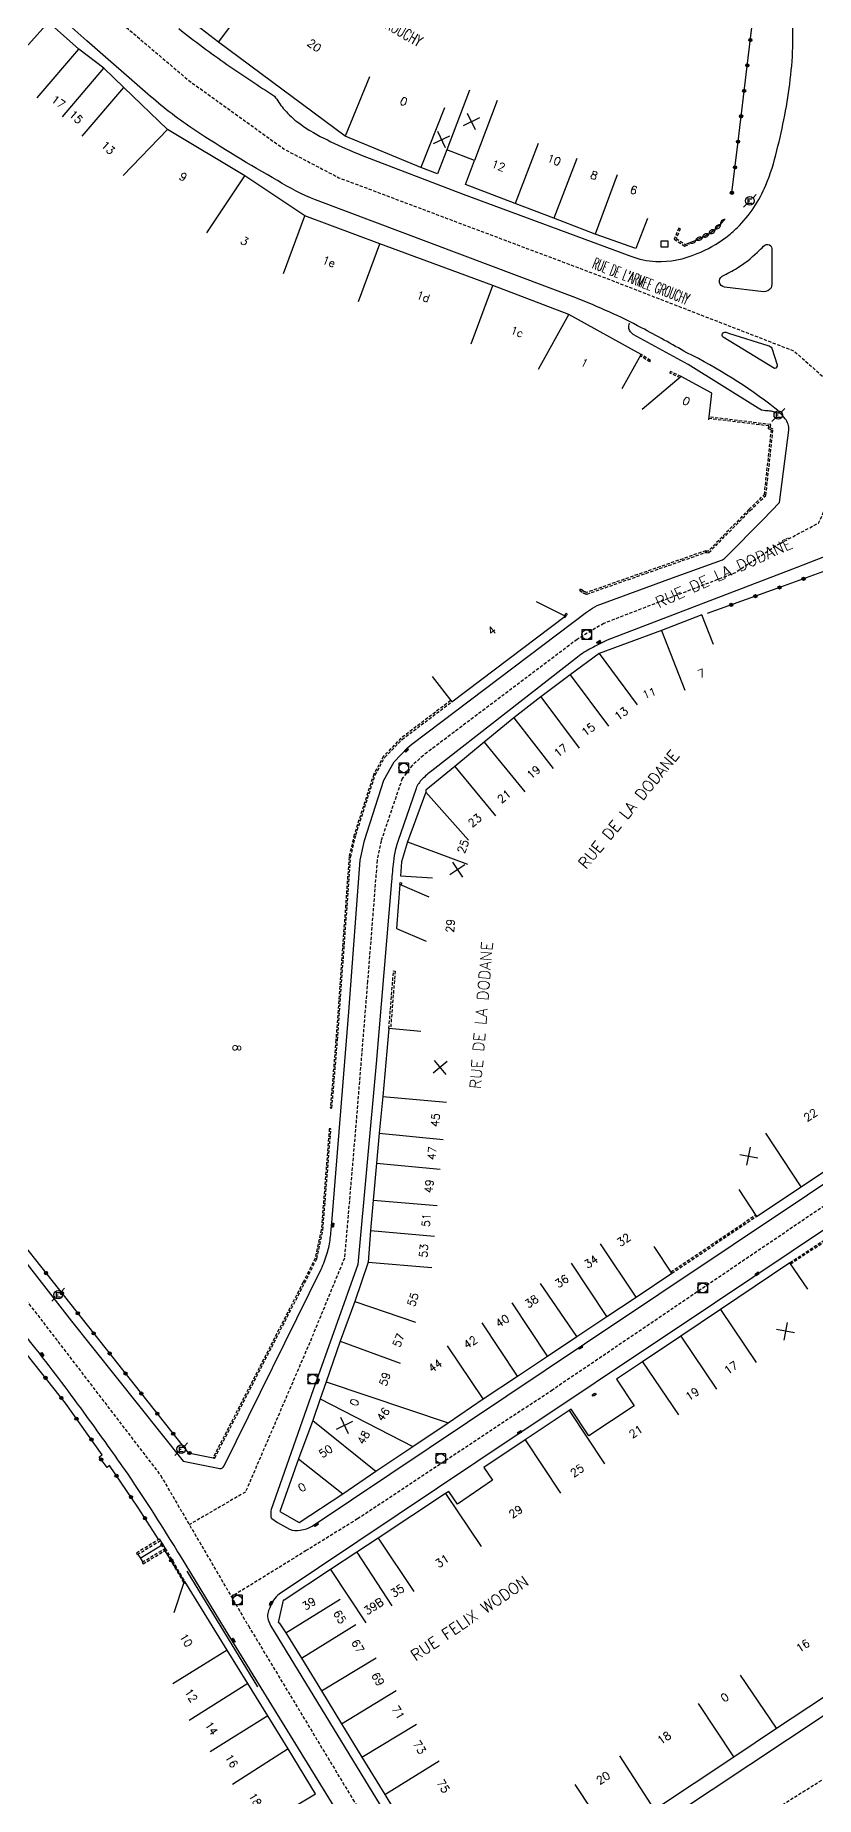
# Model space of a CAD drawing. Header units: millimetres. Extents: x 183999 to 185000, y 128000 to 129001.
# Drawn here: x 184419.5 to 184541.3, y 128582.9 to 128858.1 of the extents above; entities that cross this region are included whole.
import ezdxf
from ezdxf.enums import TextEntityAlignment as Align

# ---------------------------------------------------------------- set-up
doc = ezdxf.new("R2010")
doc.units = ezdxf.units.MM
doc.linetypes.add('DASHED', pattern=[0.75, 0.5, -0.25])
doc.layers.get('0').update_dxf_attribs({"linetype": 'CONTINUOUS'})
for name, color, linetype in [('W0001', 6, 'DASHED'), ('W0008', 7, 'CONTINUOUS'), ('W0100', 7, 'CONTINUOUS'), ('W0112', 1, 'DASHED'), ('W0310', 3, 'CONTINUOUS'), ('W0322', 7, 'CONTINUOUS'), ('W0400', 7, 'CONTINUOUS'), ('W0420', 7, 'CONTINUOUS'), ('W0471', 7, 'CONTINUOUS'), ('W0989', 7, 'CONTINUOUS'), ('W0991', 7, 'CONTINUOUS'), ('W1102', 7, 'CONTINUOUS')]:
    doc.layers.add(name, color=color, linetype=linetype)
doc.styles.get("Standard").update_dxf_attribs({"font": 'romans.shx', "width": 0.85})

# ---------------------------------------------------------------- blocks, each defined once
blk = doc.blocks.new('t991o')
at = {"color": 0, "linetype": 'Continuous'}
for p, q in [((-1, 1), (1, -1)), ((-1, -1), (1, 1))]:
    blk.add_line(p, q, dxfattribs=at)
blk = doc.blocks.new('t322o')
at = {"color": 0, "linetype": 'Continuous'}
for radius in [0.25, 0.15]:
    blk.add_circle((0, 0), radius, dxfattribs=at)
blk = doc.blocks.new('t310o')
at = {"color": 0, "linetype": 'Continuous'}
for centre, start, end in [((-0.5, 0.38), 216.8699, 323.1304), ((0.5, -0.37), 36.8699, 143.1303)]:
    blk.add_arc(centre, 0.625, start, end, dxfattribs=at)
blk = doc.blocks.new('T471')
for p, q in [((-0.333334, 0.333334), (-0.333334, -0.333334)), ((-0.333334, 0.333334), (0.333334, 0.333334)), ((-0.333334, 0), (0, 0)), ((0.500001, 0.500001), (1.000002, 1.000002)), ((-0.500001, -0.500001), (-1.000002, -1.000002)), ((-0.333334, -0.333334), (0.333334, -0.333334))]:
    blk.add_line(p, q)
blk.add_ellipse((0, 0), major_axis=(0.471405, 0.471405), ratio=1, start_param=5.4977871438, end_param=11.780972451)
blk = doc.blocks.new('T400')
for p, q in [((-0.15, 0.3), (0.15, 0.3)), ((-0.15, -0.25), (-0.15, 0.3)), ((-0.15, 0.15), (0.15, 0.15)), ((-0.15, 0), (0.15, 0)), ((0.15, 0.3), (0.15, -0.25)), ((-0.15, -0.15), (0.15, -0.15)), ((-0.15, -0.25), (-0.15, -0.3)), ((-0.15, -0.3), (0.15, -0.3)), ((0.15, -0.3), (0.15, -0.25))]:
    blk.add_line(p, q)
blk = doc.blocks.new('T420')
for p, q in [((0.75, 0.75), (-0.75, 0.75)), ((-0.75, 0.75), (-0.75, -0.75)), ((0.75, 0.75), (0.75, -0.75)), ((0.75, -0.75), (-0.75, -0.75))]:
    blk.add_line(p, q)
blk.add_ellipse((0, 0), major_axis=(-0.53, 0.53), ratio=1, start_param=3.926991, end_param=10.210176)
blk = doc.blocks.new('t112o')
at = {"color": 0, "linetype": 'Continuous'}
for p, q in [((-0.5, 0.5), (0.5, 0.5)), ((-0.5, -0.5), (-0.5, 0.5)), ((0.5, 0.5), (0.5, -0.5)), ((0.5, -0.5), (-0.5, -0.5))]:
    blk.add_line(p, q, dxfattribs=at)

msp = doc.modelspace()

# ---------------------------------------------------------------- linework, layer by layer
at = {"layer": 'W0001', "flags": 128}
for points in [[(184044.64, 128995.81), (184044.64, 128995.81), (184188.93, 128959.36), (184211.74, 128953.39), (184243.44, 128946.36), (184294.31, 128935.33), (184348.82, 128922.46), (184371.47, 128914.27), (184389.02, 128907.05), (184397.98, 128898), (184425.42, 128866.37), (184443.46, 128851.01), (184458.37, 128840.27), (184466.89, 128835.81), (184508.17, 128820.28), (184515.26, 128817.53), (184537.93, 128808.74), (184543.6, 128803.72), (184551.86, 128868.92)], [(184535.76, 128778.66), (184541.79, 128781.86), (184549.27, 128798.71), (184543.6, 128803.72)]]:
    msp.add_lwpolyline(points, dxfattribs=at)
at = {"layer": 'W0001'}
for points in [[(184235.94, 128859.93), (184245, 128854.8), (184258.01, 128845.92), (184268.85, 128838.56), (184276.21, 128831.84), (184284.45, 128824.04), (184291.39, 128817.76), (184297.67, 128811.04), (184305.69, 128801.51), (184319.13, 128784.62), (184347.96, 128748.44), (184356.64, 128738.34), (184375.15, 128714.84), (184400.56, 128682.94), (184420.78, 128656.94), (184439.09, 128633.04), (184452.79, 128609.54), (184469.1, 128582.44), (184483.21, 128559.94), (184486.48, 128554.71)], [(184535.76, 128778.66), (184528.8, 128774.09), (184508.25, 128766.18), (184504.09, 128763.67), (184480.09, 128745.56), (184478.36, 128743.99), (184476.79, 128741.95), (184473.5, 128732.23), (184472.87, 128729.17), (184471.38, 128710.28), (184469.5, 128687.15), (184467.77, 128667), (184462.36, 128653.83), (184452.32, 128630.47), (184443.56, 128625.36)], [(184618.14, 128730.29), (184614.62, 128724.09), (184612.11, 128721.5), (184584.42, 128703.03), (184545.18, 128676.88), (184500.23, 128646.4), (184469.8, 128626.26), (184461.82, 128621.32), (184450.13, 128614.1)], [(184443.28, 128519.17), (184473.26, 128538.55), (184478.22, 128538.42), (184513.5, 128560.55), (184513.23, 128567.29), (184544.87, 128587.09), (184549.55, 128587.02), (184563.85, 128596.37), (184594.88, 128617.13), (184625.35, 128637.27), (184641.86, 128648.27), (184653.62, 128655.9), (184659.95, 128657.49), (184679.14, 128668.83), (184689.73, 128674.26), (184699.84, 128678.8), (184710.92, 128682.85), (184720.34, 128686.08), (184729.56, 128688.9), (184744.42, 128692), (184754.73, 128693.44), (184764.85, 128692.48), (184774.92, 128693.52)]]:
    msp.add_lwpolyline(points, dxfattribs=at)
at = {"layer": 'W0008', "flags": 128}
for points in [[(184441.9, 128859.13, 0.0166), (184449.44, 128853.51, 0.0075), (184456.88, 128848.55, 0.0263), (184458.22, 128846.64, 0.0554), (184460.34, 128844.58, 0.0496), (184464.56, 128841.98, 0.0158), (184469.05, 128839.9, 0.0102), (184470.53, 128839.29), (184486.31, 128833.24), (184512.46, 128823.55, 0.0753), (184516.37, 128822.7, 0.1089), (184522.82, 128823.95, 0.0664), (184527.3, 128826.46, 0.032), (184529.07, 128828, 0.0518), (184531.68, 128831.16, 0.0464), (184533.55, 128834.64, 0.038), (184535.27, 128840.05, 0.0333), (184537.36, 128851.14, 0.0601), (184537.48, 128862.73, 0.0438)], [(184533.12, 128782.42), (184535.7, 128785.08), (184537.15, 128796.34, 0.1815), (184536.55, 128798.16, 0.0662), (184534.96, 128799.81, 0.0491), (184521.21, 128808.47, 0.0057), (184514.14, 128812.36, 0.0307), (184503.87, 128817.02), (184463.26, 128832.33, -0.0413), (184457.34, 128835.35, -0.0174), (184444.41, 128843.24, -0.031), (184437.49, 128848.51), (184427.56, 128857.2), (184422.86, 128861.35, -0.0198)], [(184535.34, 128799.07), (184534.36, 128799.32, 0.0425), (184533.49, 128799.37, -0.1186), (184532.35, 128799.79), (184521.43, 128806.62), (184512.86, 128811.33, -0.2168), (184512.15, 128812.26, -0.1112), (184512.27, 128813.1)], [(184395.97, 128694.64), (184425.19, 128657.15), (184442.6, 128635.28), (184448.3, 128634.14, 0.1985), (184448.72, 128634.24, 0.0861), (184448.98, 128634.54), (184464.16, 128665.31, 0.0298), (184465.1, 128667.79, 0.0384), (184465.56, 128670.11, 0.0119), (184465.8, 128672.53), (184468.48, 128705.49), (184470.25, 128729.18), (184470.89, 128732.25), (184473.9, 128741.68), (184475.53, 128744.57), (184477.67, 128746.78), (184478.3, 128747.32), (184505.54, 128767.91), (184506.48, 128768.53), (184507.21, 128768.95), (184518.99, 128773.29), (184526.8, 128776.12, 0.1096), (184527.26, 128776.49), (184533.17, 128782.48)], [(184552.89, 128775.14), (184550.86, 128778.16, 0.2011), (184549.64, 128778.82, 0.1373), (184547.88, 128778.63), (184538.39, 128774.9)], [(184538.39, 128774.9), (184508.78, 128763.53, 0.0162), (184506.32, 128762.32, 0.041), (184504.16, 128760.92), (184493.02, 128752.19), (184481.39, 128743.15, 0.0324), (184479.91, 128741.83, 0.1064), (184478.96, 128740.4), (184476.51, 128733.31, 0.0245), (184475.74, 128730.89, 0.0293), (184475.42, 128728.93, 0.0081), (184475.13, 128725.86), (184472.71, 128697.43), (184469.86, 128666.03), (184462.91, 128646.43), (184456.33, 128627.72, 0.0288), (184456.27, 128626.93, 0.234), (184456.46, 128626.32), (184457.32, 128625.71), (184459.19, 128624.67, 0.163), (184460.88, 128624.51, 0.112), (184462.76, 128625.15), (184505.22, 128653.6), (184586.33, 128707.85)], [(184476.26, 128549.56, 0.0747), (184479.28, 128552.25, 0.1632), (184480.63, 128556.2, 0.1337), (184479.78, 128559.13), (184449.21, 128608.94), (184442.16, 128620.49, 0.0128), (184433.99, 128633.24, 0.0076), (184427.57, 128642.27, 0.0107), (184419.65, 128652.79), (184391.99, 128687.54, 0.1915), (184390.47, 128688.45, 0.1052), (184389.43, 128688.3, 0.1494), (184388.02, 128687.44, 0.1517), (184387.62, 128685.43), (184388, 128684.72), (184392.72, 128676.91)], [(184549.48, 128676.01), (184525.56, 128660), (184488.43, 128635.18), (184457.6, 128614.53, 0.1469), (184456.12, 128612.4, 0.196), (184455.85, 128610.51), (184456.21, 128609.63), (184472.76, 128582.5), (184485.69, 128561.46, 0.124), (184488.86, 128559.35, 0.2062), (184491.62, 128559.68), (184504.09, 128567.94), (184504.96, 128568.72), (184507.49, 128571.97), (184508.23, 128572.75), (184525.03, 128583.91), (184554.88, 128603.72)]]:
    msp.add_lwpolyline(points, format="xyb", dxfattribs=at)
for points in [[(184527.1, 128818.71, -0.6897), (184526.74, 128820.43, 0.0234), (184529.1, 128821.7, 0.0509), (184532.2, 128824.14, 0.006), (184533.2, 128825.12, -0.8371), (184534.46, 128824.47), (184534.49, 128819.63, -0.122), (184534.36, 128818.6, -0.2833), (184533.16, 128817.98)], [(184533.84, 128809.61, -0.233), (184534.51, 128809.15), (184535.31, 128806.58, -0.4544), (184534.89, 128805.99), (184526.87, 128810.87, -0.8035), (184527.3, 128811.65), (184527.88, 128811.49)]]:
    msp.add_lwpolyline(points, format="xyb", close=True, dxfattribs=at)
at = {"layer": 'W0100'}
for p, q in [((184435.52, 128620.76), (184436.3, 128619.51)), ((184439.84, 128621.67), (184439.07, 128622.92))]:
    msp.add_line(p, q, dxfattribs=at)
at = {"layer": 'W0100', "flags": 128}
for points in [[(184511.13, 128802.86), (184514.08, 128808.18), (184502.78, 128814.42), (184490.91, 128818.95), (184473.29, 128825.46), (184461.58, 128829.85), (184452.24, 128836.09), (184440.17, 128843.35), (184433.34, 128849.9), (184430.24, 128852.9), (184426.32, 128855.91), (184421.58, 128860.12), (184418.86, 128862.46), (184413.82, 128867.85), (184410.01, 128872.1), (184400.47, 128883.47), (184394.42, 128890.58), (184387.55, 128898.76), (184382.87, 128904.24), (184379.07, 128900.99)], [(184515.06, 128829.41), (184513.26, 128824.75), (184506.91, 128827.01), (184500.47, 128829.48), (184494.44, 128831.79), (184486.65, 128834.76), (184488.07, 128838.5), (184483.74, 128840.14), (184482.31, 128836.41), (184479.7, 128837.42), (184467.87, 128842.3), (184448.14, 128856.98), (184443.37, 128860.62)], [(184524.64, 128798), (184525.13, 128802.13), (184520.32, 128804.76), (184514.25, 128799.6)], [(184525.38, 128762.86), (184523.56, 128767.52), (184517.27, 128765.06), (184507.51, 128761.46), (184503.03, 128758.12), (184498.44, 128754.68), (184494.21, 128751.4), (184489.58, 128747.6), (184484.99, 128743.81), (184480.49, 128740.12), (184480.48, 128739.8), (184477.61, 128732.06), (184476.67, 128728.9), (184476.52, 128726.73), (184481.51, 128726.4)], [(184479.7, 128702.43), (184474.72, 128702.88), (184473.76, 128692.26), (184473.21, 128686.54), (184472.77, 128681.84), (184472.28, 128676.07), (184471.86, 128671.32), (184471.47, 128666.36), (184469.37, 128660.21), (184467.1, 128654.03), (184464.94, 128647.67), (184464, 128645.03), (184462.82, 128641.62), (184460.59, 128635.63), (184457.7, 128627.43), (184460.71, 128625.72), (184467.5, 128630.2), (184472.65, 128633.75), (184478.44, 128637.59), (184483.94, 128641.3), (184489.44, 128645.02), (184494.78, 128648.55), (184499.48, 128651.68), (184504.03, 128654.77), (184508.72, 128657.87), (184513.29, 128660.93), (184518.87, 128664.65), (184516.1, 128668.81)], [(184529.33, 128677.71), (184532.09, 128673.54), (184539.08, 128678.17), (184551.43, 128686.42)], [(184540.09, 128662.14), (184537.31, 128666.3), (184526.45, 128659.01), (184520.27, 128654.84), (184514.31, 128650.79), (184510.26, 128648.12), (184513.02, 128643.94), (184505.94, 128639.27), (184503.18, 128643.44), (184502.84, 128643.2), (184495.96, 128638.64), (184489.53, 128634.29), (184490.87, 128632.3), (184485.41, 128628.58), (184484.07, 128630.57), (184483.54, 128630.25), (184473.05, 128623.25), (184469.72, 128621.07), (184465.61, 128618.38), (184458.37, 128613.58), (184458.21, 128613.6), (184457.43, 128610.1), (184457.59, 128610.04), (184458.6, 128608.48), (184461.05, 128604.52), (184464.17, 128599.39), (184467.33, 128594.23), (184470.47, 128589.03), (184474.06, 128583.22), (184477.81, 128577.03)], [(184454.41, 128577.98), (184463.24, 128583.34), (184458.97, 128590.37), (184455.81, 128595.49), (184452.67, 128600.57), (184449.49, 128605.74), (184443.11, 128616.05), (184442.7, 128616.35), (184441.13, 128611.6)], [(184516.18, 128580.87), (184528.56, 128589.09), (184535.19, 128593.56), (184552.81, 128605.19)]]:
    msp.add_lwpolyline(points, dxfattribs=at)
at = {"layer": 'W0100'}
for points in [[(184481.49, 128757.9), (184484.51, 128753.92), (184502.21, 128767.33), (184497.74, 128769.56)], [(184480.98, 128723.4), (184476.4, 128725.38), (184475.92, 128718.51), (184480.51, 128716.53)], [(184435.91, 128620.13), (184439.46, 128622.3), (184439.07, 128622.39), (184439.36, 128621.91), (184439.46, 128622.3)]]:
    msp.add_lwpolyline(points, dxfattribs=at)
at = {"layer": 'W0112'}
for p, q in [((184519.96, 128827.94), (184519.23, 128826.21)), ((184520.19, 128827.84), (184519.54, 128826.31)), ((184520.19, 128827.84), (184519.96, 128827.94)), ((184519.23, 128826.21), (184520.91, 128825.1)), ((184519.54, 128826.31), (184520.94, 128825.38)), ((184520.91, 128825.1), (184521.6, 128825.39)), ((184520.94, 128825.38), (184521.51, 128825.62)), ((184521.6, 128825.39), (184521.51, 128825.62)), ((184515.44, 128807.03), (184513.95, 128807.97)), ((184515.57, 128807.25), (184514.08, 128808.18)), ((184515.44, 128807.03), (184515.57, 128807.25)), ((184518.68, 128805.51), (184518.57, 128805.28)), ((184520.2, 128804.54), (184518.57, 128805.28)), ((184520.32, 128804.76), (184518.68, 128805.51)), ((184534.03, 128797.02), (184524.66, 128798.18)), ((184534.32, 128797.23), (184524.69, 128798.43)), ((184533.96, 128796.56), (184534.03, 128797.02)), ((184534.24, 128796.72), (184534.32, 128797.23)), ((184534.68, 128796.52), (184534.24, 128796.72)), ((184533.32, 128786.3), (184534.42, 128796.37)), ((184533.56, 128786.18), (184534.68, 128796.52)), ((184534.42, 128796.37), (184533.96, 128796.56)), ((184530.92, 128783.98), (184533.32, 128786.3)), ((184531.09, 128783.8), (184533.56, 128786.18)), ((184518.73, 128664.86), (184531.95, 128673.75)), ((184518.87, 128664.65), (184532.09, 128673.54))]:
    msp.add_line(p, q, dxfattribs=at)
for points in [[(184530.92, 128783.98), (184524.56, 128777.47), (184524.26, 128777.45), (184524.28, 128777.2), (184524.67, 128777.23), (184531.09, 128783.8)], [(184502.04, 128767.2), (184502.18, 128767.09)], [(184502.18, 128767.09), (184502.6, 128767.59), (184502.4, 128767.75), (184502.1, 128767.39)], [(184484.36, 128754.12), (184476.6, 128748.24), (184473.87, 128745.41), (184472.34, 128742.6), (184469.31, 128733.2), (184468.49, 128729.68), (184466.44, 128701.09), (184465.57, 128690.47), (184465.82, 128690.45), (184466.69, 128701.07), (184468.74, 128729.64), (184469.55, 128733.13), (184472.57, 128742.5), (184474.08, 128745.26), (184476.77, 128748.05), (184484.51, 128753.92)], [(184476.41, 128725.38), (184476.45, 128725.7), (184476.7, 128725.66), (184476.65, 128725.28)], [(184474.72, 128702.88), (184475.43, 128711.88), (184475.68, 128711.86), (184474.97, 128702.86)], [(184537.31, 128666.29), (184545.2, 128671.51), (184545.34, 128671.3), (184537.45, 128666.08)], [(184443.12, 128616.05), (184439.84, 128621.67), (184436.21, 128619.45), (184436.34, 128619.24), (184439.76, 128621.32), (184442.68, 128616.3)], [(184443.11, 128616.05), (184443.12, 128616.05)]]:
    msp.add_lwpolyline(points, dxfattribs=at)
for points in [[(184524.16, 128777.53), (184505.58, 128771.01), (184505.57, 128771.01), (184505.56, 128771.01), (184505.52, 128771.02), (184505.45, 128771.05), (184505.37, 128771.09), (184505.29, 128771.11), (184505.22, 128771.13), (184505.18, 128771.14), (184505.15, 128771.15), (184505.13, 128771.16), (184504.62, 128771.56), (184504.47, 128771.36), (184504.99, 128770.96), (184505.04, 128770.93), (184505.1, 128770.9), (184505.16, 128770.89), (184505.22, 128770.87), (184505.28, 128770.85), (184505.36, 128770.82), (184505.43, 128770.79), (184505.5, 128770.77), (184505.57, 128770.75), (184505.64, 128770.76), (184524.24, 128777.29)], [(184465.41, 128687.23), (184464.16, 128671.43), (184463.22, 128666.99), (184461.32, 128663.23), (184447.3, 128635.89), (184447.53, 128635.77), (184461.55, 128663.11), (184463.46, 128666.91), (184464.41, 128671.39), (184465.66, 128687.21)], [(184506.46, 128645.63), (184506.92, 128645.94), (184507.06, 128645.73), (184506.6, 128645.42)], [(184435.44, 128620.7), (184439.07, 128622.92), (184438.94, 128623.13), (184435.31, 128620.92)]]:
    msp.add_lwpolyline(points, close=True, dxfattribs=at)
at = {"layer": 'W0310', "flags": 128}
msp.add_lwpolyline([(184521.56, 128825.63, 0.0736), (184525.45, 128827.61, 0.0405), (184527.16, 128829.3)], format="xyb", dxfattribs=at)
at = {"layer": 'W0322'}
msp.add_line((184528.25, 128833.45), (184529.21, 128841.44), dxfattribs=at)
at = {"layer": 'W0322', "flags": 128}
msp.add_lwpolyline([(184529.21, 128841.44), (184530.64, 128853.25), (184532.92, 128872.28, 0.1912), (184531.6, 128876.32, 0.0201), (184528.52, 128879.92, 0.0015), (184525.88, 128883.22, 0.0514), (184518.72, 128889.43), (184499.27, 128904.23), (184493.62, 128908.54), (184476.17, 128921.9)], format="xyb", dxfattribs=at)
for points in [[(184555.83, 128768.18), (184551.92, 128772.78), (184545.02, 128775.17), (184535.84, 128771.84), (184524.39, 128767.73)], [(184361.16, 128739.99), (184385.23, 128709.79), (184394.68, 128698.16), (184443.4, 128636.6), (184447.53, 128635.77)], [(184438.81, 128623), (184435.55, 128628.09), (184431.09, 128634.62), (184430.72, 128634.29), (184429.51, 128635.98), (184429.97, 128636.3), (184424.23, 128644.34), (184420.5, 128649.09), (184393.1, 128683.55), (184392.08, 128685.32)], [(184442.86, 128616.4), (184439.7, 128621.46)], [(184454.27, 128600.01), (184443.24, 128618.08)]]:
    msp.add_lwpolyline(points, dxfattribs=at)
at = {"layer": 'W1102'}
for p, q in [((184448.14, 128856.98), (184453.76, 128864.53)), ((184414.94, 128852.64), (184421.58, 128860.12)), ((184419.82, 128848.31), (184426.32, 128855.91)), ((184423.74, 128845.3), (184430.24, 128852.9)), ((184426.84, 128842.3), (184433.34, 128849.9)), ((184471.69, 128851.55), (184467.87, 128842.31)), ((184487.28, 128849.49), (184483.74, 128840.14)), ((184483.41, 128846.7), (184479.7, 128837.42)), ((184491.62, 128847.85), (184488.07, 128838.5)), ((184433.25, 128836.13), (184440.17, 128843.35)), ((184498.01, 128841.13), (184494.44, 128831.79)), ((184504.04, 128838.82), (184500.47, 128829.48)), ((184446.31, 128827.21), (184452.24, 128836.09)), ((184510.33, 128836.26), (184506.91, 128827.01)), ((184458.24, 128820.86), (184461.58, 128829.85)), ((184469.95, 128816.47), (184473.29, 128825.46)), ((184487.54, 128809.87), (184490.91, 128818.95)), ((184498.08, 128805.91), (184502.78, 128814.42)), ((184517.27, 128765.06), (184520.91, 128755.75)), ((184507.51, 128761.46), (184513.48, 128753.43)), ((184503.03, 128758.12), (184509, 128750.1)), ((184498.44, 128754.68), (184504.43, 128746.68)), ((184494.21, 128751.4), (184500.35, 128743.5)), ((184489.58, 128747.6), (184495.93, 128739.87)), ((184484.99, 128743.81), (184491.35, 128736.1)), ((184480.48, 128739.8), (184487.12, 128732.33)), ((184477.61, 128732.06), (184486.99, 128728.58)), ((184473.76, 128692.26), (184483.72, 128691.36)), ((184473.21, 128686.54), (184483.16, 128685.57)), ((184539.08, 128678.17), (184533.56, 128686.51)), ((184472.77, 128681.84), (184482.73, 128680.91)), ((184472.28, 128676.07), (184482.24, 128675.22)), ((184471.86, 128671.32), (184481.82, 128670.44)), ((184513.29, 128660.93), (184507.72, 128669.24)), ((184471.47, 128666.36), (184481.43, 128665.57)), ((184508.72, 128657.87), (184503.21, 128666.21)), ((184504.03, 128654.77), (184498.4, 128663.04)), ((184469.37, 128660.21), (184478.84, 128656.99)), ((184499.48, 128651.68), (184493.95, 128660.01)), ((184494.78, 128648.55), (184489.26, 128656.89)), ((184526.45, 128659.01), (184532.02, 128650.7)), ((184467.1, 128654.03), (184476.49, 128650.58)), ((184520.27, 128654.84), (184525.86, 128646.55)), ((184489.44, 128645.02), (184483.85, 128653.3)), ((184514.31, 128650.79), (184519.94, 128642.52)), ((184464.94, 128647.67), (184483.94, 128641.3)), ((184464, 128645.03), (184478.44, 128637.59)), ((184502.84, 128643.2), (184508.36, 128634.86)), ((184462.82, 128641.62), (184472.65, 128633.75)), ((184495.96, 128638.64), (184501.48, 128630.3)), ((184460.59, 128635.63), (184467.5, 128630.2)), ((184483.54, 128630.25), (184489.14, 128621.97)), ((184469.72, 128621.07), (184475.19, 128612.7)), ((184473.05, 128623.25), (184478.6, 128614.93)), ((184465.61, 128618.38), (184471.09, 128610.02)), ((184458.6, 128608.48), (184467.11, 128613.73)), ((184461.05, 128604.52), (184469.55, 128609.78)), ((184449.49, 128605.74), (184440.97, 128600.5)), ((184464.17, 128599.39), (184472.71, 128604.59)), ((184535.19, 128593.56), (184529.6, 128601.85)), ((184452.67, 128600.57), (184443.53, 128594.79)), ((184467.33, 128594.23), (184475.86, 128599.44)), ((184528.56, 128589.09), (184523.03, 128597.42)), ((184455.81, 128595.49), (184446.82, 128589.86)), ((184470.47, 128589.03), (184479.03, 128594.2)), ((184458.97, 128590.37), (184450.28, 128584.76)), ((184474.06, 128583.22), (184482.57, 128588.48)), ((184516.18, 128580.87), (184510.76, 128589.28)), ((184509.32, 128576.45), (184503.81, 128584.79))]:
    msp.add_line(p, q, dxfattribs=at)

# ---------------------------------------------------------------- block references
at = {"layer": 'W0112'}
msp.add_blockref('t112o', (184517.73, 128825.43), dxfattribs=at)
at = {"layer": 'W0310'}
for p, rotation in [((184523.68, 128826.53), 27.40338272934748), ((184524.69, 128827.1), 31.839801114807), ((184525.63, 128827.76), 40.94225153047991), ((184526.48, 128828.55), 45.39144554392887), ((184522.64, 128826.04), 22.96696434388812)]:
    msp.add_blockref('t310o', p, dxfattribs=dict(at, rotation=rotation))
at = {"layer": 'W0322'}
for p, rotation in [((184531.13, 128857.32), 83.16979947799696), ((184530.66, 128853.35), 83.16979947799696), ((184530.17, 128849.38), 83.08935217772313), ((184529.69, 128845.41), 83.08935217772313), ((184529.21, 128841.44), 82.99983300514492), ((184528.74, 128837.42), 82.99983300514492), ((184528.25, 128833.45), 82.99983300514492), ((184535.68, 128771.78), 199.7118089547528), ((184539.44, 128773.14), 199.9399594762371), ((184528.15, 128769.08), 199.7118089547528), ((184531.92, 128770.43), 199.7118089547528), ((184421.19, 128664.67), 308.3603008864779), ((184423.67, 128661.53), 308.3603008864779), ((184426.15, 128658.39), 308.3603008864779), ((184428.63, 128655.26), 308.3603008864779), ((184431.12, 128652.12), 308.3603008864779), ((184421.12, 128648.3), 128.086835479567), ((184433.6, 128648.99), 308.3603008864779), ((184423.59, 128645.15), 128.086835479567), ((184436.08, 128645.85), 308.3603008864779), ((184438.56, 128642.71), 308.3603008864779), ((184425.95, 128641.92), 125.5354524644441), ((184441.05, 128639.58), 308.3603008864779), ((184428.28, 128638.67), 125.5354524644441), ((184429.81, 128635.55), 125.7643316767353), ((184443.6, 128636.56), 348.6313573858404), ((184432.19, 128633.01), 124.3383063610777), ((184434.45, 128629.7), 124.3383063610777), ((184436.65, 128626.37), 122.6047801565364), ((184440.74, 128619.79), 121.9976477148772)]:
    msp.add_blockref('t322o', p, dxfattribs=dict(at, rotation=rotation))
at = {"layer": 'W0400'}
for p, rotation in [((184507.48, 128763.24), 117.2745235489205), ((184477.45, 128746.37), 135.0420452294074), ((184465.95, 128672.21), 355.4642483245003), ((184532.19, 128664.53), 123.5651389467542), ((184420.58, 128651.93), 35.76791824354682), ((184504.65, 128653.06), 124.6683102322541), ((184463.61, 128647.82), 159.0807245723415), ((184495.13, 128639.79), 123.5793217755342), ((184463.38, 128625.38), 123.8532838734497), ((184456.32, 128613.08), 331.6050896225385), ((184450.45, 128607.27), 210.42487042785)]:
    msp.add_blockref('T400', p, dxfattribs=dict(at, rotation=rotation))
at = {"layer": 'W0420'}
for p in [(184505.58, 128764.42), (184477.03, 128743.6), (184523.68, 128662.35), (184462.81, 128648.1), (184482.78, 128635.71), (184451.07, 128613.58)]:
    msp.add_blockref('T420', p, dxfattribs=at)
at = {"layer": 'W0471'}
for p in [(184531.05, 128832.18), (184535.49, 128798.74), (184423.1, 128661.3), (184442.29, 128637.15)]:
    msp.add_blockref('T471', p, dxfattribs=at)
at = {"layer": 'W0991'}
for p, rotation in [((184487.63, 128844.57), 71.1519302044307), ((184482.94, 128841.76), 69.43364590871678), ((184485.4, 128727.69), 258.4624920765596), ((184482.71, 128696.81), 264.8561598567986), ((184530.89, 128682.94), 33.49236004527306), ((184536.61, 128655.59), 213.8731927223815), ((184467.76, 128640.87), 250.8718772981367)]:
    msp.add_blockref('t991o', p, dxfattribs=dict(at, rotation=rotation))

# ---------------------------------------------------------------- texts
at = {"layer": 'W0989'}
for rotation, width, p in [(329.9653, 0.65, (184470.76, 128862.12)), (338.6985, 0.5, (184514.08, 128819.64))]:
    msp.add_text("RUE DE L'ARMEE GROUCHY", height=1.75, rotation=rotation, dxfattribs=dict(at, width=width)).set_placement(p, align=Align.MIDDLE)
for s, rotation, p in [('RUE DE LA DODANE', 24.2693, (184526.99, 128774.06)), ('RUE DE LA DODANE', 50.4636, (184512.14, 128737.13)), ('RUE DE LA DODANE', 85.2729, (184489.12, 128704.95)), ('RUE FELIX WODON', 34.1423, (184487.3, 128610.75))]:
    msp.add_text(s, height=1.75, rotation=rotation, dxfattribs=at).set_placement(p, align=Align.MIDDLE)
at = {"layer": 'W0991'}
for s, rotation, p in [('20', 323.3511, (184463.08, 128856.46)), ('17', 322.5231, (184423.11, 128847.66)), ('0', 337.5574, (184477.03, 128847.72)), ('15', 315.9298, (184425.88, 128845.29)), ('13', 316.2039, (184430.87, 128840.49)), ('12', 339.0801, (184491.8, 128837.69)), ('10', 339.084, (184500.49, 128838.57)), ('9', 328.9751, (184442.6, 128835.94)), ('8', 338.9735, (184506.74, 128836.18)), ('6', 340.4102, (184512.93, 128833.88)), ('3', 326.2211, (184452.19, 128825.9)), ('1e', 339.4678, (184465.35, 128822.69)), ('1d', 339.7332, (184480.06, 128817.23)), ('1c', 339.0976, (184494.71, 128811.74)), ('1', 331.0943, (184505.22, 128806.86)), ('0', 333.9707, (184521.13, 128800.9)), ('4', 37.1448, (184490.77, 128765.06)), ('7', 21.3325, (184523.51, 128758.37)), ('11', 20.2769, (184515.34, 128755.29)), ('13', 36.6346, (184510.98, 128752.08)), ('15', 36.8118, (184505.83, 128749.6)), ('17', 37.861, (184501.54, 128746.33)), ('19', 39.3954, (184497.29, 128742.93)), ('21', 39.5014, (184492.69, 128739.15)), ('23', 39.3819, (184488.13, 128735.4)), ('25', 69.6882, (184486.28, 128731.33)), ('29', 86.0262, (184484.29, 128718.93)), ('8', 267.1647, (184450.98, 128699.85)), ('45', 84.448, (184481.95, 128688.58)), ('22', 33.733, (184540.53, 128689.36)), ('47', 84.6576, (184481.45, 128683.4)), ('49', 85.1418, (184480.99, 128678.23)), ('51', 84.9657, (184480.54, 128672.95)), ('32', 33.6398, (184511.37, 128669.87)), ('53', 85.4566, (184480.14, 128668.17)), ('34', 33.8324, (184506.27, 128666.46)), ('36', 33.4459, (184501.69, 128663.41)), ('55', 71.1887, (184478.46, 128660.55)), ('38', 34.222, (184496.98, 128660.25)), ('40', 33.6361, (184492.42, 128657.19)), ('57', 69.8206, (184476.21, 128654.19)), ('42', 33.5131, (184487.42, 128653.87)), ('44', 34.0197, (184481.93, 128650.2)), ('17', 33.9695, (184528.11, 128649.88)), ('59', 71.2299, (184474.07, 128648.12)), ('19', 34.2332, (184522.07, 128645.79)), ('0', 70.4103, (184469.33, 128644.48)), ('46', 54.8275, (184473.82, 128642.6)), ('48', 60.5298, (184470.75, 128638.98)), ('21', 33.5089, (184513.27, 128639.91)), ('50', 34.5932, (184464.85, 128636.85)), ('25', 33.5078, (184504.09, 128633.83)), ('0', 33.3922, (184461.15, 128631.19)), ('29', 34.0416, (184494.51, 128627.4)), ('31', 33.7222, (184483.02, 128619.68)), ('35', 33.1399, (184476.03, 128615.04)), ('39', 33.5086, (184462.24, 128613.04)), ('39B', 33.2499, (184472.33, 128612.62)), ('65', 301.7127, (184467.06, 128610.97)), ('10', 301.7433, (184443.07, 128607.33)), ('67', 301.3515, (184469.87, 128606.38)), ('16', 33.436, (184539.32, 128606.47)), ('69', 301.4437, (184473, 128601.24)), ('12', 301.5919, (184443.84, 128598.7)), ('0', 33.985, (184527.13, 128598.37)), ('71', 301.1162, (184476.17, 128596.02)), ('14', 301.7431, (184447.01, 128593.56)), ('73', 301.7609, (184479.49, 128590.6)), ('18', 33.5666, (184517.67, 128592.06)), ('16', 301.6098, (184450.15, 128588.47)), ('75', 301.1565, (184483.21, 128584.52)), ('20', 32.8163, (184508.15, 128585.8)), ('18', 301.2929, (184453.84, 128582.44))]:
    msp.add_text(s, height=1.25, rotation=rotation, dxfattribs=at).set_placement(p, align=Align.MIDDLE)

doc.saveas('drawing.dxf')
